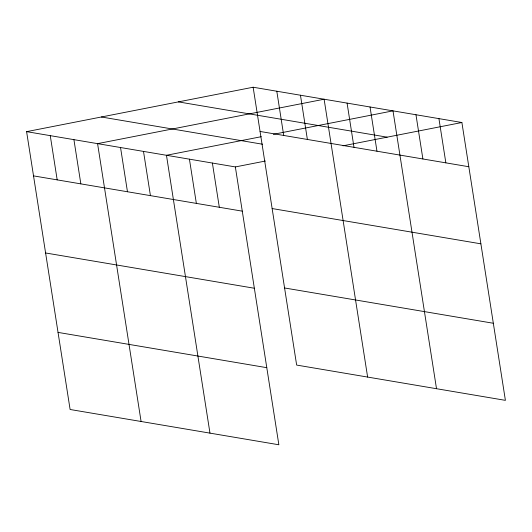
<?xml version="1.0" encoding="UTF-8"?>
<svg xmlns="http://www.w3.org/2000/svg" width="532" height="532" viewBox="0 0 532 532"><rect width="100%" height="100%" fill="white"/><g stroke="black" fill="none" stroke-linecap="round" stroke-linejoin="round"><path stroke-width="0.8" d="M26.6 131.65L235.35 166.928L278.861 444.772L70.111 409.494L26.6 131.65L253.139 87.228L461.889 122.506L505.4 400.35L296.65 365.072L253.139 87.228M261.279 136.691L166.463 155.284L209.974 433.134M273.315 134.33L393.002 110.862L436.513 388.712M235.35 166.928L265.415 161.03M343.007 145.815L461.889 122.506M178.38 101.885L387.13 137.163M260.068 131.457L468.818 166.735M101.359 116.987L262.602 144.239M272.138 208.551L480.888 243.829M33.529 175.879L242.279 211.157M284.58 287.978L493.33 323.257M45.599 252.973L254.349 288.251M58.035 332.4L266.785 367.678M438.927 118.623L445.856 162.859M415.964 114.746L422.893 158.975M370.039 106.985L376.969 151.214M347.077 103.102L354.006 147.331M367.625 377.068L324.114 99.225L97.575 143.647L141.086 421.49M300.454 95.221L307.383 139.457M276.8 91.225L283.722 135.454M212.388 163.045L219.317 207.28M189.425 159.168L196.355 203.397M143.5 151.407L150.43 195.636M120.538 147.524L127.467 191.753M73.915 139.643L80.844 183.879M50.261 135.647L57.183 179.876"/></g></svg>
